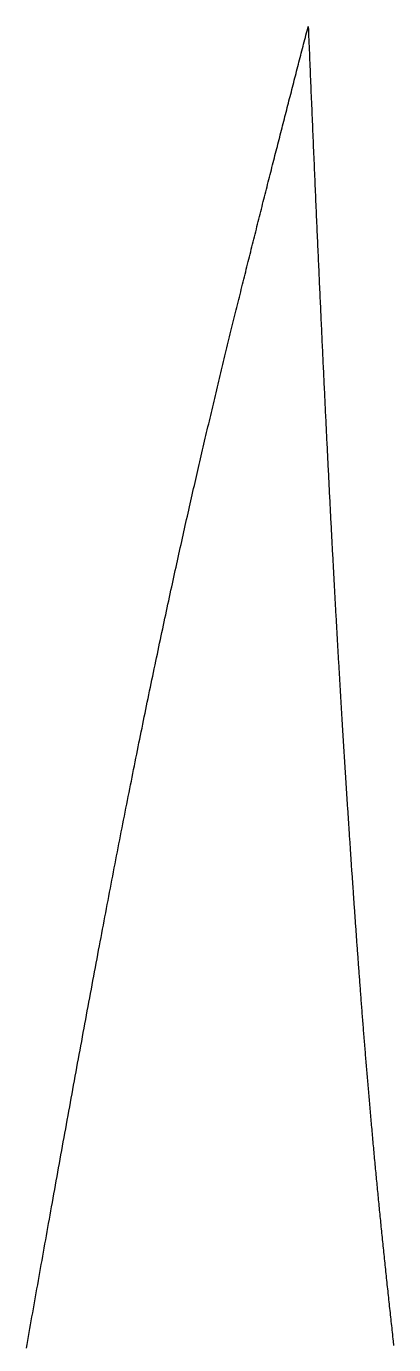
# Model space of a CAD drawing. Extents: x 0 to 59, y 0 to 607.
# Drawn here: x 9.6 to 50.2, y 303.4 to 449.3 of the extents above; entities that cross this region are included whole.
import ezdxf

# ---------------------------------------------------------------- set-up
doc = ezdxf.new("R2010")
doc.units = 0
doc.layers.get('0').update_dxf_attribs({"linetype": 'CONTINUOUS'})

msp = doc.modelspace()

# ---------------------------------------------------------------- linework, layer by layer
at = {"color": 0}
msp.add_lwpolyline([(9.62489, 302.996), (9.70133, 303.429), (9.77806, 303.862), (9.85493, 304.297), (9.93201, 304.733), (10.0092, 305.171), (10.0866, 305.607), (10.1643, 306.046), (10.2421, 306.485), (10.3202, 306.925), (10.3984, 307.367), (10.4768, 307.808), (10.5554, 308.251), (10.6343, 308.696), (10.7133, 309.14), (10.7925, 309.586), (10.8718, 310.033), (10.9514, 310.481), (11.0311, 310.928), (11.1111, 311.378), (11.1912, 311.828), (11.2714, 312.278), (11.3519, 312.729), (11.4325, 313.181), (11.5132, 313.633), (11.5942, 314.088), (11.6753, 314.542), (11.7566, 314.996), (11.8379, 315.451), (11.9195, 315.908), (12.0013, 316.365), (12.0831, 316.822), (12.1652, 317.281), (12.2473, 317.739), (12.3296, 318.197), (12.412, 318.657), (12.4974, 319.133), (12.583, 319.61), (12.6687, 320.088), (12.7546, 320.565), (12.8406, 321.043), (12.9267, 321.522), (13.0129, 322.001), (13.0993, 322.481), (13.1858, 322.96), (13.2724, 323.44), (13.3592, 323.921), (13.446, 324.403), (13.533, 324.883), (13.6201, 325.365), (13.7073, 325.847), (13.7945, 326.329), (13.8819, 326.813), (13.9694, 327.294), (14.0571, 327.778), (14.1447, 328.261), (14.2325, 328.744), (14.3204, 329.228), (14.4083, 329.711), (14.4964, 330.196), (14.5846, 330.679), (14.6728, 331.162), (14.7611, 331.647), (14.8494, 332.131), (14.9378, 332.615), (15.0264, 333.099), (15.1149, 333.583), (15.2036, 334.067), (15.2922, 334.551), (15.381, 335.035), (15.4699, 335.519), (15.5587, 336.003), (15.6476, 336.486), (15.7365, 336.969), (15.8256, 337.453), (15.9146, 337.936), (16.0038, 338.418), (16.0929, 338.901), (16.1821, 339.383), (16.2713, 339.865), (16.3604, 340.347), (16.4497, 340.829), (16.539, 341.31), (16.6283, 341.79), (16.7178, 342.271), (16.8071, 342.751), (16.8964, 343.231), (16.9858, 343.71), (17.0753, 344.189), (17.1647, 344.668), (17.254, 345.146), (17.3435, 345.622), (17.4329, 346.1), (17.5224, 346.576), (17.6118, 347.051), (17.7012, 347.528), (17.7907, 348.001), (17.8772, 348.461), (17.9638, 348.919), (18.0503, 349.376), (18.1368, 349.833), (18.2232, 350.29), (18.3097, 350.746), (18.3963, 351.201), (18.4826, 351.657), (18.569, 352.11), (18.6554, 352.564), (18.7418, 353.017), (18.8282, 353.468), (18.9144, 353.919), (19.0007, 354.369), (19.0869, 354.819), (19.1732, 355.268), (19.2593, 355.717), (19.3456, 356.164), (19.4315, 356.61), (19.5176, 357.056), (19.6036, 357.501), (19.6896, 357.944), (19.7756, 358.388), (19.8614, 358.831), (19.9472, 359.272), (20.0331, 359.713), (20.1188, 360.153), (20.2043, 360.592), (20.29, 361.029), (20.3756, 361.467), (20.461, 361.901), (20.5462, 362.336), (20.6315, 362.771), (20.7168, 363.203), (20.8019, 363.635), (20.8869, 364.065), (20.9719, 364.496), (21.0569, 364.925), (21.1418, 365.353), (21.2267, 365.779), (21.3115, 366.206), (21.3961, 366.631), (21.4807, 367.054), (21.5653, 367.476), (21.6497, 367.899), (21.7342, 368.319), (21.8185, 368.739), (21.9026, 369.158), (21.9868, 369.575), (22.0708, 369.992), (22.1549, 370.407), (22.2387, 370.822), (22.3226, 371.235), (22.4064, 371.647), (22.49, 372.058), (22.5736, 372.469), (22.6571, 372.878), (22.7404, 373.286), (22.8238, 373.693), (22.9069, 374.099), (22.9901, 374.503), (23.0761, 374.921), (23.1618, 375.336), (23.2475, 375.751), (23.3332, 376.165), (23.4188, 376.578), (23.5042, 376.99), (23.5894, 377.4), (23.6747, 377.81), (23.7597, 378.217), (23.8447, 378.624), (23.9297, 379.029), (24.0146, 379.433), (24.0992, 379.836), (24.1837, 380.239), (24.2683, 380.639), (24.3526, 381.039), (24.4369, 381.438), (24.5213, 381.835), (24.6053, 382.231), (24.6893, 382.625), (24.7731, 383.018), (24.8568, 383.411), (24.9404, 383.801), (25.024, 384.192), (25.1074, 384.581), (25.1907, 384.968), (25.274, 385.354), (25.3571, 385.74), (25.44, 386.124), (25.5229, 386.507), (25.6057, 386.889), (25.6857, 387.257), (25.7656, 387.624), (25.8454, 387.99), (25.9251, 388.356), (26.0047, 388.719), (26.0842, 389.082), (26.1635, 389.443), (26.2428, 389.804), (26.3219, 390.164), (26.401, 390.522), (26.4799, 390.879), (26.5587, 391.236), (26.6375, 391.592), (26.7161, 391.946), (26.7947, 392.299), (26.8731, 392.651), (26.9514, 393.003), (27.0297, 393.353), (27.1078, 393.701), (27.1858, 394.05), (27.2636, 394.397), (27.3415, 394.743), (27.4192, 395.088), (27.4968, 395.432), (27.5743, 395.775), (27.6517, 396.117), (27.7289, 396.457), (27.8061, 396.797), (27.8832, 397.136), (27.9601, 397.475), (28.0369, 397.811), (28.1136, 398.147), (28.1901, 398.482), (28.2665, 398.815), (28.3429, 399.149), (28.4192, 399.481), (28.4953, 399.811), (28.5714, 400.142), (28.6474, 400.471), (28.7232, 400.799), (28.7989, 401.126), (28.8744, 401.453), (28.9501, 401.778), (29.0256, 402.103), (29.1008, 402.426), (29.1761, 402.749), (29.2513, 403.071), (29.3263, 403.392), (29.4011, 403.713), (29.476, 404.032), (29.5507, 404.35), (29.6254, 404.668), (29.6999, 404.985), (29.7743, 405.301), (29.8488, 405.617), (29.9229, 405.931), (29.9971, 406.244), (30.0711, 406.557), (30.145, 406.868), (30.2189, 407.179), (30.2926, 407.49), (30.3688, 407.81), (30.4449, 408.129), (30.5208, 408.449), (30.5968, 408.765), (30.6725, 409.083), (30.7482, 409.399), (30.8238, 409.714), (30.8993, 410.029), (30.9747, 410.343), (31.0499, 410.656), (31.1251, 410.968), (31.2001, 411.279), (31.2751, 411.59), (31.35, 411.9), (31.4249, 412.21), (31.4994, 412.518), (31.574, 412.825), (31.6486, 413.133), (31.7229, 413.439), (31.7972, 413.744), (31.8714, 414.05), (31.9454, 414.354), (32.0194, 414.657), (32.0933, 414.96), (32.1672, 415.263), (32.241, 415.564), (32.3146, 415.865), (32.3881, 416.165), (32.4615, 416.465), (32.5349, 416.764), (32.6081, 417.063), (32.6788, 417.35), (32.7494, 417.638), (32.82, 417.924), (32.8904, 418.21), (32.9608, 418.494), (33.031, 418.781), (33.1013, 419.064), (33.1714, 419.349), (33.2414, 419.631), (33.3114, 419.914), (33.3812, 420.196), (33.451, 420.478), (33.5207, 420.758), (33.5903, 421.039), (33.6597, 421.319), (33.7292, 421.599), (33.7986, 421.878), (33.8679, 422.156), (33.9371, 422.435), (34.0062, 422.711), (34.0751, 422.989), (34.1442, 423.265), (34.2131, 423.542), (34.2818, 423.817), (34.3506, 424.092), (34.4192, 424.367), (34.4876, 424.64), (34.5561, 424.914), (34.6244, 425.186), (34.6928, 425.46), (34.7633, 425.74), (34.8339, 426.022), (34.9043, 426.303), (34.9746, 426.582), (35.0449, 426.862), (35.115, 427.142), (35.185, 427.419), (35.255, 427.699), (35.325, 427.975), (35.3947, 428.253), (35.4646, 428.529), (35.5342, 428.806), (35.6037, 429.082), (35.6732, 429.357), (35.7425, 429.632), (35.8119, 429.907), (35.8811, 430.181), (35.9503, 430.454), (36.0193, 430.726), (36.0883, 431), (36.1572, 431.272), (36.2261, 431.543), (36.2949, 431.815), (36.3635, 432.086), (36.4321, 432.357), (36.5006, 432.626), (36.5689, 432.896), (36.6372, 433.165), (36.7056, 433.435), (36.7737, 433.703), (36.8418, 433.971), (36.9075, 434.229), (36.9732, 434.487), (37.0388, 434.744), (37.1043, 435.003), (37.1697, 435.26), (37.2351, 435.515), (37.3004, 435.772), (37.3656, 436.028), (37.4308, 436.283), (37.4958, 436.539), (37.5608, 436.793), (37.6257, 437.047), (37.6906, 437.301), (37.7554, 437.556), (37.82, 437.808), (37.8847, 438.061), (37.9492, 438.314), (38.0136, 438.565), (38.0781, 438.818), (38.1424, 439.068), (38.2067, 439.319), (38.2708, 439.571), (38.3349, 439.821), (38.3989, 440.071), (38.4629, 440.319), (38.5268, 440.569), (38.5906, 440.818), (38.6543, 441.065), (38.7181, 441.314), (38.7815, 441.561), (38.8472, 441.817), (38.9129, 442.072), (38.9785, 442.328), (39.0439, 442.582), (39.1093, 442.836), (39.1746, 443.09), (39.2399, 443.343), (39.305, 443.597), (39.37, 443.85), (39.435, 444.101), (39.4999, 444.353), (39.5647, 444.606), (39.6294, 444.856), (39.6942, 445.107), (39.7587, 445.357), (39.8233, 445.607), (39.8878, 445.857), (39.9521, 446.106), (40.0164, 446.354), (40.0806, 446.603), (40.1447, 446.85), (40.2088, 447.099), (40.2728, 447.346), (40.3367, 447.592), (40.4004, 447.839), (40.4642, 448.085), (40.5278, 448.331), (40.5914, 448.575), (40.6549, 448.821), (40.7183, 449.065), (40.7817, 449.308), (40.7969, 448.936), (40.8122, 448.564), (40.8276, 448.193), (40.8429, 447.822), (40.8582, 447.453), (40.8733, 447.083), (40.8886, 446.715), (40.9038, 446.347), (40.919, 445.981), (40.9342, 445.614), (40.9494, 445.249), (40.9646, 444.883), (40.9797, 444.519), (40.9949, 444.156), (41.0099, 443.793), (41.025, 443.432), (41.0401, 443.071), (41.0551, 442.71), (41.0703, 442.35), (41.0853, 441.99), (41.1003, 441.632), (41.1153, 441.275), (41.1304, 440.918), (41.1453, 440.563), (41.1603, 440.207), (41.1753, 439.851), (41.1903, 439.499), (41.2051, 439.144), (41.22, 438.792), (41.235, 438.44), (41.2504, 438.078), (41.2658, 437.715), (41.2811, 437.353), (41.2965, 436.992), (41.3118, 436.632), (41.3271, 436.274), (41.3425, 435.914), (41.3578, 435.557), (41.3731, 435.2), (41.3883, 434.843), (41.4035, 434.487), (41.4187, 434.133), (41.434, 433.779), (41.4492, 433.426), (41.4644, 433.074), (41.4796, 432.722), (41.4947, 432.372), (41.5099, 432.022), (41.525, 431.672), (41.5401, 431.324), (41.5551, 430.976), (41.5703, 430.629), (41.5853, 430.283), (41.6004, 429.938), (41.6154, 429.593), (41.6304, 429.249), (41.6454, 428.906), (41.6604, 428.564), (41.6754, 428.222), (41.6904, 427.882), (41.7053, 427.542), (41.7197, 427.213), (41.7342, 426.886), (41.7486, 426.558), (41.7631, 426.233), (41.7774, 425.907), (41.7918, 425.582), (41.8061, 425.258), (41.8204, 424.935), (41.8349, 424.612), (41.8492, 424.29), (41.8635, 423.969), (41.8778, 423.65), (41.8921, 423.329), (41.9063, 423.011), (41.9206, 422.693), (41.9347, 422.375), (41.949, 422.058), (41.9632, 421.742), (41.9774, 421.426), (41.9915, 421.112), (42.0057, 420.799), (42.0199, 420.485), (42.034, 420.172), (42.0481, 419.861), (42.0622, 419.55), (42.0764, 419.24), (42.0904, 418.931), (42.1044, 418.621), (42.1186, 418.313), (42.1326, 418.006), (42.1465, 417.699), (42.1606, 417.393), (42.1746, 417.088), (42.1886, 416.782), (42.2026, 416.479), (42.2165, 416.175), (42.2304, 415.872), (42.2444, 415.571), (42.2583, 415.269), (42.2722, 414.969), (42.2861, 414.669), (42.3, 414.371), (42.3138, 414.072), (42.3276, 413.775), (42.3415, 413.478), (42.3553, 413.182), (42.369, 412.886), (42.3829, 412.592), (42.3967, 412.297), (42.4104, 412.004), (42.4242, 411.711), (42.4379, 411.419), (42.4517, 411.129), (42.4653, 410.838), (42.479, 410.549), (42.4928, 410.258), (42.5064, 409.971), (42.5201, 409.683), (42.5337, 409.396), (42.5474, 409.11), (42.561, 408.824), (42.5744, 408.539), (42.5881, 408.256), (42.6017, 407.972), (42.6151, 407.689), (42.6288, 407.407), (42.6422, 407.126), (42.6557, 406.846), (42.6692, 406.565), (42.6828, 406.286), (42.6962, 406.008), (42.7096, 405.731), (42.7231, 405.453), (42.7365, 405.176), (42.7499, 404.901), (42.7633, 404.626), (42.7767, 404.351), (42.7901, 404.078), (42.8035, 403.806), (42.8168, 403.532), (42.8301, 403.261), (42.8435, 402.99), (42.8568, 402.719), (42.87, 402.45), (42.8833, 402.181), (42.8965, 401.912), (42.9099, 401.644), (42.9231, 401.378), (42.9364, 401.111), (42.9496, 400.846), (42.9628, 400.581), (42.976, 400.317), (42.9896, 400.044), (43.0032, 399.772), (43.0168, 399.5), (43.0306, 399.229), (43.044, 398.96), (43.0576, 398.69), (43.0712, 398.422), (43.0847, 398.154), (43.0982, 397.888), (43.1118, 397.621), (43.1253, 397.354), (43.1388, 397.089), (43.1522, 396.825), (43.1657, 396.561), (43.1792, 396.299), (43.1926, 396.036), (43.2061, 395.774), (43.2194, 395.513), (43.2329, 395.253), (43.2463, 394.993), (43.2597, 394.735), (43.2731, 394.476), (43.2865, 394.218), (43.2999, 393.961), (43.3131, 393.704), (43.3264, 393.449), (43.3397, 393.194), (43.3531, 392.94), (43.3664, 392.686), (43.3796, 392.433), (43.3929, 392.181), (43.4057, 391.938), (43.4185, 391.694), (43.4313, 391.453), (43.444, 391.211), (43.4568, 390.969), (43.4696, 390.729), (43.4824, 390.49), (43.495, 390.251), (43.5078, 390.013), (43.5206, 389.774), (43.5332, 389.537), (43.546, 389.3), (43.5586, 389.064), (43.5712, 388.828), (43.584, 388.593), (43.5967, 388.358), (43.6093, 388.125), (43.6219, 387.892), (43.6346, 387.658), (43.6471, 387.426), (43.6597, 387.194), (43.6724, 386.964), (43.685, 386.733), (43.6975, 386.503), (43.7101, 386.274), (43.7226, 386.044), (43.7351, 385.817), (43.7478, 385.589), (43.7603, 385.361), (43.7728, 385.135), (43.7857, 384.901), (43.7986, 384.668), (43.8117, 384.435), (43.8246, 384.203), (43.8375, 383.971), (43.8503, 383.74), (43.8632, 383.51), (43.8761, 383.279), (43.889, 383.05), (43.9018, 382.821), (43.9147, 382.593), (43.9276, 382.365), (43.9404, 382.138), (43.9532, 381.911), (43.966, 381.685), (43.9789, 381.46), (43.9917, 381.235), (44.0044, 381.01), (44.0172, 380.786), (44.03, 380.563), (44.0429, 380.339), (44.0556, 380.117), (44.0683, 379.894), (44.0811, 379.674), (44.0939, 379.451), (44.1067, 379.232), (44.1193, 379.011), (44.1321, 378.792), (44.1449, 378.572), (44.1575, 378.354), (44.1701, 378.136), (44.1829, 377.918), (44.1956, 377.701), (44.2083, 377.485), (44.221, 377.268), (44.2336, 377.053), (44.2463, 376.838), (44.259, 376.622), (44.2717, 376.408), (44.2843, 376.193), (44.2969, 375.981), (44.3096, 375.767), (44.3222, 375.554), (44.3349, 375.342), (44.3475, 375.131), (44.3601, 374.918), (44.3728, 374.708), (44.3854, 374.497), (44.3979, 374.286), (44.4106, 374.076), (44.4232, 373.868), (44.4358, 373.658), (44.4483, 373.45), (44.461, 373.242), (44.4735, 373.033), (44.4861, 372.826), (44.4987, 372.619), (44.5113, 372.412), (44.5239, 372.206), (44.5365, 372), (44.549, 371.794), (44.5611, 371.596), (44.5733, 371.397), (44.5854, 371.199), (44.5976, 371.001), (44.6097, 370.804), (44.6219, 370.607), (44.634, 370.411), (44.6461, 370.214), (44.6583, 370.018), (44.6704, 369.822), (44.6825, 369.626), (44.6947, 369.432), (44.7068, 369.236), (44.719, 369.042), (44.7311, 368.847), (44.7433, 368.653), (44.7554, 368.46), (44.7675, 368.265), (44.7797, 368.072), (44.7918, 367.879), (44.8039, 367.686), (44.8161, 367.493), (44.8282, 367.3), (44.8404, 367.108), (44.8525, 366.917), (44.8647, 366.725), (44.8768, 366.533), (44.889, 366.342), (44.9011, 366.15), (44.9133, 365.96), (44.9258, 365.763), (44.9385, 365.565), (44.951, 365.368), (44.9636, 365.171), (44.9763, 364.975), (44.9889, 364.778), (45.0014, 364.582), (45.014, 364.386), (45.0267, 364.19), (45.0393, 363.994), (45.0518, 363.799), (45.0644, 363.603), (45.0771, 363.408), (45.0897, 363.213), (45.1025, 363.018), (45.1151, 362.824), (45.1278, 362.629), (45.1404, 362.435), (45.1531, 362.24), (45.1658, 362.046), (45.1785, 361.851), (45.1913, 361.657), (45.2039, 361.464), (45.2167, 361.269), (45.2293, 361.076), (45.2421, 360.882), (45.2549, 360.689), (45.2676, 360.496), (45.2804, 360.301), (45.2932, 360.108), (45.306, 359.915), (45.3183, 359.728), (45.3432, 359.354), (45.3681, 358.981), (45.3804, 358.794), (45.4054, 358.421), (45.4179, 358.235), (45.4303, 358.047), (45.4429, 357.861), (45.4554, 357.675), (45.4679, 357.487), (45.4804, 357.301), (45.4931, 357.115), (45.5056, 356.928), (45.5182, 356.742), (45.5308, 356.556), (45.5435, 356.368), (45.5687, 355.996), (45.5814, 355.808), (45.5942, 355.622), (45.6069, 355.435), (45.6196, 355.249), (45.6324, 355.063), (45.6451, 354.875), (45.6579, 354.688), (45.6707, 354.501), (45.6835, 354.314), (45.6964, 354.128), (45.7093, 353.94), (45.7351, 353.565), (45.7481, 353.378), (45.761, 353.19), (45.7739, 353.003), (45.7869, 352.815), (45.8, 352.628), (45.8131, 352.44), (45.8261, 352.253), (45.8392, 352.064), (45.8522, 351.876), (45.8654, 351.688), (45.8786, 351.5), (45.8918, 351.311), (45.905, 351.122), (45.9183, 350.935), (45.9315, 350.746), (45.9449, 350.557), (45.9582, 350.367), (45.9715, 350.178), (45.985, 349.989), (45.9983, 349.8), (46.0118, 349.61), (46.0253, 349.419), (46.0389, 349.231), (46.0524, 349.04), (46.066, 348.85), (46.0796, 348.66), (46.0932, 348.468), (46.1069, 348.278), (46.1206, 348.088), (46.1343, 347.897), (46.1481, 347.706), (46.1619, 347.514), (46.1757, 347.324), (46.1896, 347.132), (46.2035, 346.94), (46.2175, 346.747), (46.2314, 346.556), (46.2454, 346.362), (46.2594, 346.171), (46.2736, 345.978), (46.2878, 345.785), (46.3019, 345.592), (46.3161, 345.399), (46.3304, 345.204), (46.3447, 345.011), (46.359, 344.817), (46.3735, 344.622), (46.3879, 344.428), (46.4024, 344.233), (46.4168, 344.039), (46.4314, 343.843), (46.446, 343.647), (46.4607, 343.453), (46.4754, 343.257), (46.4901, 343.06), (46.5049, 342.864), (46.5197, 342.667), (46.5346, 342.471), (46.5501, 342.267), (46.5656, 342.063), (46.5811, 341.858), (46.5967, 341.653), (46.6124, 341.449), (46.6282, 341.243), (46.6439, 341.037), (46.6597, 340.832), (46.6757, 340.625), (46.6917, 340.419), (46.7076, 340.213), (46.7238, 340.006), (46.7399, 339.799), (46.756, 339.59), (46.7722, 339.383), (46.7885, 339.175), (46.8049, 338.967), (46.8212, 338.757), (46.8378, 338.549), (46.8543, 338.339), (46.871, 338.129), (46.8876, 337.919), (46.9044, 337.708), (46.9213, 337.499), (46.9381, 337.287), (46.955, 337.076), (46.9719, 336.865), (46.989, 336.653), (47.0062, 336.44), (47.0235, 336.228), (47.0407, 336.015), (47.0575, 335.81), (47.0743, 335.603), (47.0913, 335.396), (47.1082, 335.189), (47.1253, 334.982), (47.1424, 334.775), (47.1594, 334.567), (47.1767, 334.358), (47.1939, 334.15), (47.2112, 333.942), (47.2287, 333.732), (47.2463, 333.522), (47.2639, 333.313), (47.2815, 333.103), (47.2992, 332.892), (47.3169, 332.682), (47.3349, 332.471), (47.3528, 332.26), (47.3708, 332.047), (47.3889, 331.836), (47.4069, 331.624), (47.4251, 331.411), (47.4435, 331.197), (47.4618, 330.985), (47.4803, 330.771), (47.4987, 330.557), (47.5174, 330.343), (47.536, 330.129), (47.5547, 329.914), (47.5735, 329.699), (47.5931, 329.476), (47.6126, 329.253), (47.6324, 329.029), (47.6522, 328.806), (47.6721, 328.581), (47.6919, 328.356), (47.7119, 328.131), (47.7321, 327.906), (47.7522, 327.681), (47.7726, 327.454), (47.7929, 327.228), (47.8133, 327.001), (47.8339, 326.774), (47.8544, 326.547), (47.8751, 326.319), (47.896, 326.092), (47.9168, 325.862), (47.9378, 325.635), (47.9589, 325.406), (47.9799, 325.176), (48.0011, 324.946), (48.0224, 324.717), (48.0437, 324.486), (48.0653, 324.256), (48.0868, 324.024), (48.1083, 323.793), (48.1301, 323.561), (48.1519, 323.329), (48.1739, 323.097), (48.1958, 322.864), (48.2178, 322.631), (48.2393, 322.406), (48.2608, 322.179), (48.2824, 321.953), (48.304, 321.726), (48.3258, 321.499), (48.3476, 321.272), (48.3696, 321.044), (48.3915, 320.817), (48.4136, 320.589), (48.4357, 320.36), (48.4579, 320.132), (48.4803, 319.903), (48.5026, 319.674), (48.5251, 319.443), (48.5476, 319.214), (48.5703, 318.983), (48.5931, 318.753), (48.6158, 318.522), (48.6386, 318.292), (48.6615, 318.06), (48.6846, 317.829), (48.7076, 317.597), (48.7308, 317.365), (48.7542, 317.132), (48.7775, 316.9), (48.8008, 316.667), (48.8243, 316.435), (48.8479, 316.201), (48.8715, 315.967), (48.8953, 315.733), (48.919, 315.499), (48.9429, 315.265), (48.9668, 315.031), (48.9908, 314.796), (49.0149, 314.561), (49.039, 314.325), (49.0632, 314.09), (49.0875, 313.854), (49.1119, 313.618), (49.1364, 313.382), (49.1608, 313.146), (49.1854, 312.908), (49.2101, 312.672), (49.2349, 312.435), (49.2596, 312.197), (49.2844, 311.96), (49.3094, 311.722), (49.3343, 311.485), (49.3594, 311.247), (49.3846, 311.008), (49.4097, 310.769), (49.435, 310.532), (49.4603, 310.293), (49.4857, 310.054), (49.5111, 309.814), (49.5365, 309.575), (49.5621, 309.336), (49.5878, 309.096), (49.6135, 308.856), (49.6392, 308.617), (49.665, 308.376), (49.6907, 308.136), (49.7167, 307.896), (49.7425, 307.656), (49.7686, 307.415), (49.7946, 307.175), (49.8207, 306.933), (49.8468, 306.693), (49.8731, 306.453), (49.8993, 306.211), (49.9256, 305.969), (49.9519, 305.729), (49.9782, 305.487), (50.0047, 305.246), (50.0311, 305.004), (50.0576, 304.763), (50.0843, 304.521), (50.1108, 304.279), (50.1375, 304.037), (50.1642, 303.794), (50.2176, 303.311)], dxfattribs=at)

doc.saveas('drawing.dxf')
